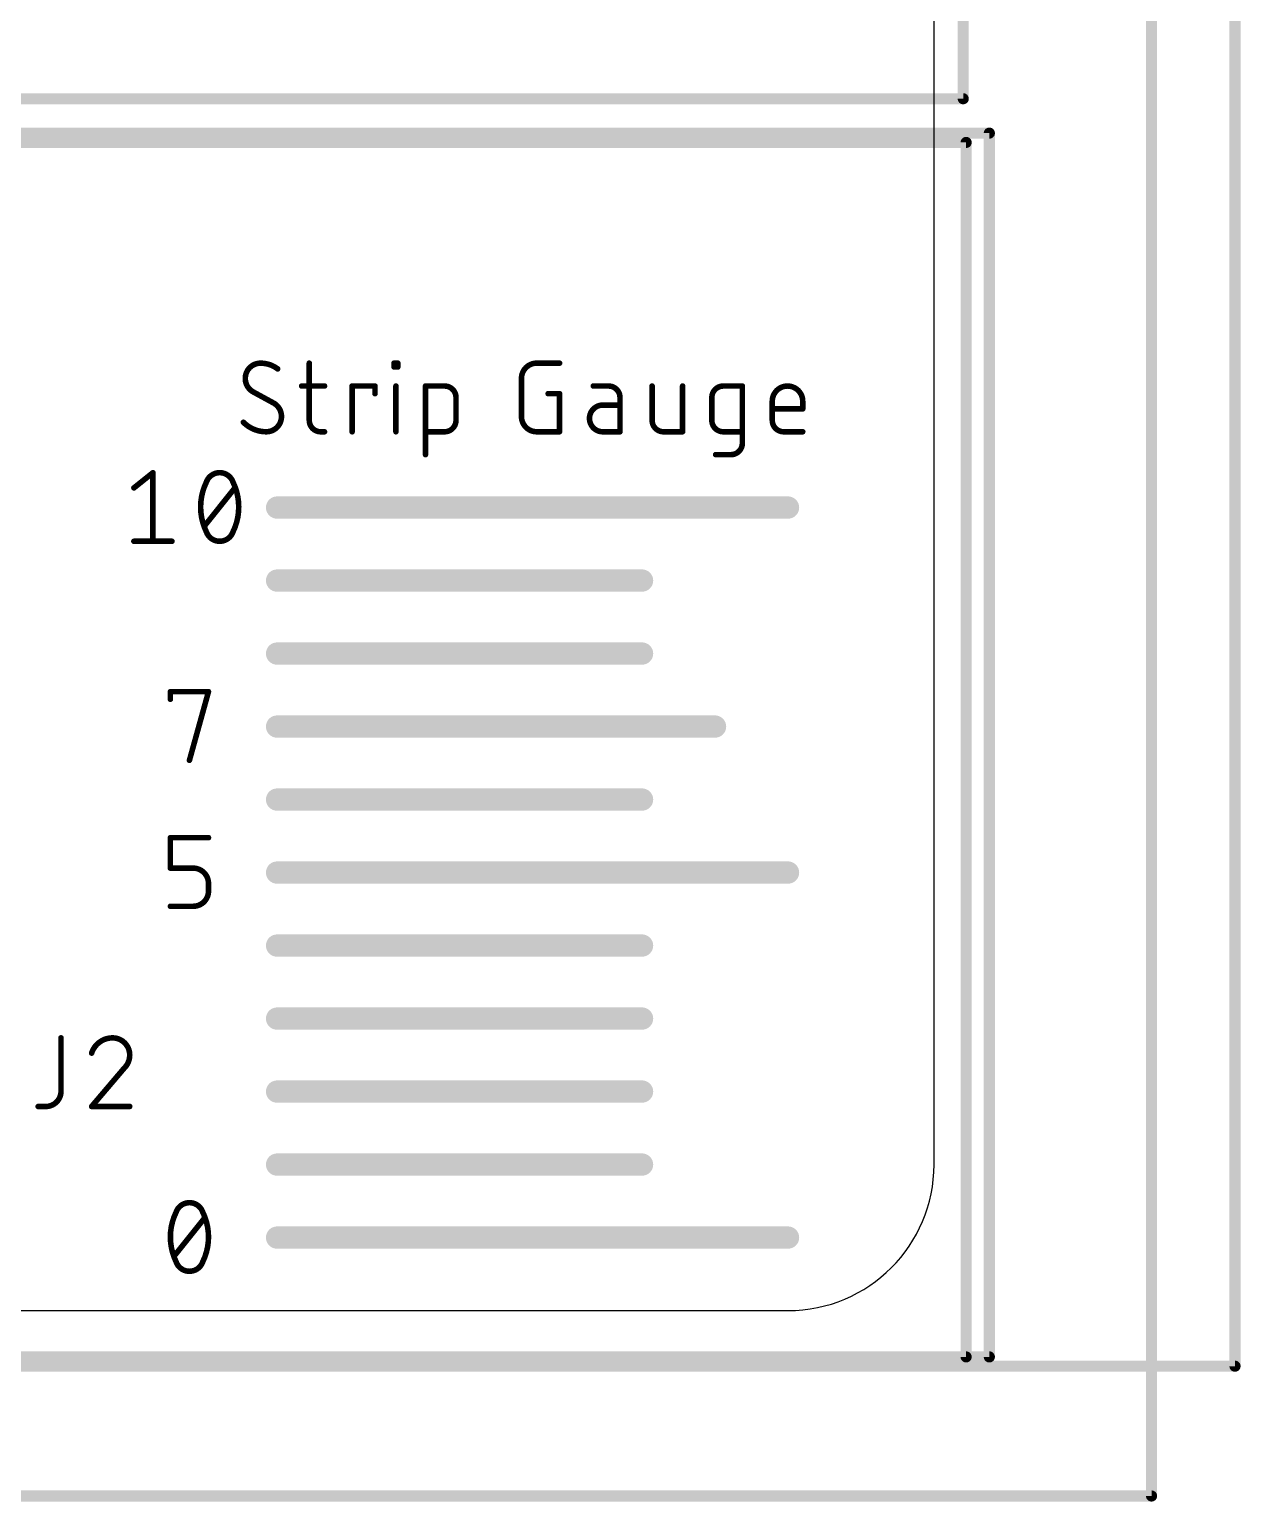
# Model space of a CAD drawing. Extents: x -2.3 to 95.2, y -2.6 to 57.4.
# Drawn here: x 78.61 to 95.2, y -2.62 to 17.55 of the extents above; entities that cross this region are included whole.
import ezdxf

# ---------------------------------------------------------------- set-up
doc = ezdxf.new("R2010")
doc.units = 0
for name, color, linetype in [('1', 12, 'CONTINUOUS'), ('16', 132, 'CONTINUOUS'), ('20', 31, 'CONTINUOUS'), ('25', 253, 'CONTINUOUS')]:
    doc.layers.add(name, color=color, linetype=linetype)

msp = doc.modelspace()

# ---------------------------------------------------------------- linework, layer by layer
at = {"layer": '1', "const_width": 0.1524}
for points in [[(93.98, 57.15), (93.98, -2.54)], [(91.4, 37.2608), (91.4, 16.6)], [(91.4, 16.6), (78.2526, 16.6)], [(73.406, 16.129), (91.7575, 16.129)], [(91.7575, 16.129), (91.7575, -0.635)], [(91.7575, -0.635), (73.406, -0.635)], [(93.98, -2.54), (55.2031, -2.54)]]:
    msp.add_lwpolyline(points, dxfattribs=at)
at = {"layer": '1', "const_width": 0.0762}
for points in [[(91.3619, 16.6, 1), (91.4381, 16.6)], [(91.4, 16.5619, 1), (91.4, 16.6381)], [(91.7956, 16.129, 1), (91.7194, 16.129)], [(91.7575, 16.0909, 1), (91.7575, 16.1671)], [(91.7194, -0.635, 1), (91.7956, -0.635)], [(91.7575, -0.6731, 1), (91.7575, -0.5969)], [(93.9419, -2.54, 1), (94.0181, -2.54)], [(93.98, -2.5781, 1), (93.98, -2.5019)]]:
    msp.add_lwpolyline(points, format="xyb", dxfattribs=at)
at = {"layer": '16', "const_width": 0.1524}
for points in [[(95.123, -0.762), (95.123, 56.8997)], [(73.3425, 16.002), (91.44, 16.002)], [(91.44, 16.002), (91.44, -0.635)], [(91.44, -0.635), (73.3425, -0.635)], [(-2.2184, -0.762), (95.123, -0.762)]]:
    msp.add_lwpolyline(points, dxfattribs=at)
at = {"layer": '16', "const_width": 0.0762}
for points in [[(91.4781, 16.002, 1), (91.4019, 16.002)], [(91.44, 15.9639, 1), (91.44, 16.0401)], [(91.4019, -0.635, 1), (91.4781, -0.635)], [(91.44, -0.6731, 1), (91.44, -0.5969)], [(95.0849, -0.762, 1), (95.1611, -0.762)], [(95.123, -0.8001, 1), (95.123, -0.7239)]]:
    msp.add_lwpolyline(points, format="xyb", dxfattribs=at)
at = {"layer": '20'}
for p, q in [((91, 2), (91, 53)), ((54.61, 0), (89, 0))]:
    msp.add_line(p, q, dxfattribs=at)
msp.add_arc((89, 2), 2, 270, 0, dxfattribs=at)
at = {"layer": '25'}
for points, const_width in [([(81.773, 12.9779, 0.4142), (81.5642, 12.7691)], 0.0762), ([(82.008, 12.8996, 0.1623), (81.773, 12.9779)], 0.0762), ([(81.7731, 12.9969, 1), (81.773, 12.9589)], 0.0381), ([(81.773, 12.9588, 1), (81.7731, 12.9969)], 0.0381), ([(81.9966, 12.8843, 1), (82.0194, 12.9148)], 0.0381), ([(82.4599, 12.9779, 1), (82.4218, 12.9779)], 0.0381), ([(83.6018, 12.997, 1), (83.6018, 12.9588)], 0.0381), ([(83.6018, 12.9447, 1), (83.6018, 12.9066)], 0.0381), ([(83.6209, 12.9779, 1), (83.5828, 12.9779)], 0.0381), ([(83.5828, 12.9257, 1), (83.6209, 12.9257)], 0.0381), ([(83.6731, 12.9779, 1), (83.635, 12.9779)], 0.0381), ([(83.635, 12.9257, 1), (83.6731, 12.9257)], 0.0381), ([(83.654, 12.9588, 1), (83.654, 12.997)], 0.0381), ([(83.654, 12.9066, 1), (83.654, 12.9447)], 0.0381), ([(85.5569, 12.9779, 0.4142), (85.3481, 12.7691)], 0.0762), ([(85.5569, 12.997, 1), (85.5569, 12.9588)], 0.0381), ([(85.5569, 12.9589, 1), (85.5569, 12.9969)], 0.0381), ([(85.8702, 12.9588, 1), (85.8702, 12.997)], 0.0381), ([(81.5642, 12.7691, 0.2656), (81.6686, 12.5863)], 0.0762), ([(81.5833, 12.7691, 1), (81.5452, 12.7691)], 0.0381), ([(81.5452, 12.7691, 1), (81.5833, 12.7691)], 0.0381), ([(85.3671, 12.7691, 1), (85.329, 12.7691)], 0.0381), ([(85.329, 12.7691, 1), (85.3671, 12.7691)], 0.0381), ([(81.6777, 12.603, 1), (81.6595, 12.5696)], 0.0381), ([(81.659, 12.5699, 1), (81.6783, 12.6027)], 0.0381), ([(82.3364, 12.6837, 1), (82.3364, 12.6456)], 0.0381), ([(82.6497, 12.6456, 1), (82.6497, 12.6837)], 0.0381), ([(83.028, 12.6837, 1), (83.028, 12.6456)], 0.0381), ([(83.0471, 12.6646, 1), (83.009, 12.6646)], 0.0381), ([(83.3603, 12.6646, 1), (83.3222, 12.6646)], 0.0381), ([(83.3222, 12.5602, 1), (83.3603, 12.5602)], 0.0381), ([(83.3413, 12.6456, 1), (83.3413, 12.6837)], 0.0381), ([(83.647, 12.6646, 1), (83.6089, 12.6646)], 0.0381), ([(84.0523, 12.6646, 1), (84.0142, 12.6646)], 0.0381), ([(84.0333, 12.6837, 1), (84.0333, 12.6456)], 0.0381), ([(84.451, 12.508, 0.4142), (84.2943, 12.6646)], 0.0762), ([(84.2943, 12.6837, 1), (84.2943, 12.6456)], 0.0381), ([(84.2943, 12.6456, 1), (84.2943, 12.6837)], 0.0381), ([(84.47, 12.508, 1), (84.4319, 12.508)], 0.0381), ([(84.4319, 12.508, 1), (84.47, 12.508)], 0.0381), ([(85.7136, 12.5793, 1), (85.7136, 12.5412)], 0.0381), ([(85.8892, 12.5602, 1), (85.8511, 12.5602)], 0.0381), ([(85.8702, 12.5412, 1), (85.8702, 12.5793)], 0.0381), ([(86.3319, 12.6837, 1), (86.3319, 12.6456)], 0.0381), ([(86.6973, 12.508, 0.4142), (86.5407, 12.6646)], 0.0762), ([(86.5407, 12.6837, 1), (86.5407, 12.6456)], 0.0381), ([(86.5407, 12.6456, 1), (86.5407, 12.6837)], 0.0381), ([(86.7164, 12.508, 1), (86.6783, 12.508)], 0.0381), ([(86.6783, 12.508, 1), (86.7164, 12.508)], 0.0381), ([(87.1567, 12.6646, 1), (87.1186, 12.6646)], 0.0381), ([(87.5744, 12.6646, 1), (87.5363, 12.6646)], 0.0381), ([(88.1127, 12.6646, 0.4142), (87.956, 12.508)], 0.0762), ([(87.9751, 12.508, 1), (87.937, 12.508)], 0.0381), ([(87.937, 12.508, 1), (87.9751, 12.508)], 0.0381), ([(88.1127, 12.6837, 1), (88.1127, 12.6456)], 0.0381), ([(88.1127, 12.6456, 1), (88.1127, 12.6837)], 0.0381), ([(88.3928, 12.6646, 1), (88.3547, 12.6646)], 0.0381), ([(88.3737, 12.6456, 1), (88.3737, 12.6837)], 0.0381), ([(89.2012, 12.4558, 1), (88.7836, 12.4558)], 0.0762), ([(82.0602, 12.2469, 0.2656), (81.9558, 12.4297)], 0.0762), ([(81.9655, 12.4461, 1), (81.9461, 12.4133)], 0.0381), ([(81.9467, 12.413, 1), (81.9649, 12.4464)], 0.0381), ([(86.4624, 12.4036, 1), (86.4624, 12.0381)], 0.0762), ([(86.4624, 12.4226, 1), (86.4624, 12.3845)], 0.0381), ([(86.4624, 12.3845, 1), (86.4624, 12.4226)], 0.0381), ([(86.6973, 12.3845, 1), (86.6973, 12.4226)], 0.0381), ([(88.8026, 12.4558, 1), (88.7645, 12.4558)], 0.0381), ([(88.7645, 12.4558, 1), (88.8026, 12.4558)], 0.0381), ([(88.7836, 12.3704, 1), (88.7836, 12.3323)], 0.0381), ([(89.2203, 12.4558, 1), (89.1822, 12.4558)], 0.0381), ([(89.1822, 12.4558, 1), (89.2203, 12.4558)], 0.0381), ([(89.1822, 12.3514, 1), (89.2203, 12.3514)], 0.0381), ([(89.2012, 12.3323, 1), (89.2012, 12.3704)], 0.0381), ([(81.5381, 12.1686, 0.2), (81.8514, 12.0381)], 0.0762), ([(81.5516, 12.182, 1), (81.5246, 12.1552)], 0.0381), ([(81.8514, 12.0381, 0.4142), (82.0602, 12.2469)], 0.0762), ([(82.0793, 12.2469, 1), (82.0412, 12.2469)], 0.0381), ([(82.0412, 12.2469, 1), (82.0793, 12.2469)], 0.0381), ([(82.4408, 12.1947, 0.4142), (82.5975, 12.0381)], 0.0762), ([(82.4599, 12.1947, 1), (82.4218, 12.1947)], 0.0381), ([(82.4218, 12.1947, 1), (82.4599, 12.1947)], 0.0381), ([(84.2943, 12.0381, 0.4142), (84.451, 12.1947)], 0.0762), ([(84.47, 12.1947, 1), (84.4319, 12.1947)], 0.0381), ([(84.4319, 12.1947, 1), (84.47, 12.1947)], 0.0381), ([(85.3481, 12.2469, 0.4142), (85.5569, 12.0381)], 0.0762), ([(85.3671, 12.2469, 1), (85.329, 12.2469)], 0.0381), ([(85.329, 12.2469, 1), (85.3671, 12.2469)], 0.0381), ([(87.1376, 12.1947, 0.4142), (87.2943, 12.0381)], 0.0762), ([(87.1567, 12.1947, 1), (87.1186, 12.1947)], 0.0381), ([(87.1186, 12.1947, 1), (87.1567, 12.1947)], 0.0381), ([(87.956, 12.1947, 0.4142), (88.1127, 12.0381)], 0.0762), ([(87.9751, 12.1947, 1), (87.937, 12.1947)], 0.0381), ([(87.937, 12.1947, 1), (87.9751, 12.1947)], 0.0381), ([(88.7836, 12.1947, 0.4142), (88.9402, 12.0381)], 0.0762), ([(88.8026, 12.1947, 1), (88.7645, 12.1947)], 0.0381), ([(88.7645, 12.1947, 1), (88.8026, 12.1947)], 0.0381), ([(81.8514, 12.0572, 1), (81.8514, 12.0191)], 0.0381), ([(81.8514, 12.0191, 1), (81.8514, 12.0571)], 0.0381), ([(82.5975, 12.0572, 1), (82.5975, 12.0191)], 0.0381), ([(82.5975, 12.0191, 1), (82.5975, 12.0572)], 0.0381), ([(82.6497, 12.0191, 1), (82.6497, 12.0572)], 0.0381), ([(83.009, 12.0381, 1), (83.0471, 12.0381)], 0.0381), ([(83.6089, 12.0381, 1), (83.647, 12.0381)], 0.0381), ([(84.0333, 12.0572, 1), (84.0333, 12.0191)], 0.0381), ([(84.2943, 12.0571, 1), (84.2943, 12.019)], 0.0381), ([(84.2943, 12.0191, 1), (84.2943, 12.0572)], 0.0381), ([(85.5569, 12.0572, 1), (85.5569, 12.0191)], 0.0381), ([(85.5569, 12.0191, 1), (85.5569, 12.0572)], 0.0381), ([(85.8511, 12.0381, 1), (85.8892, 12.0381)], 0.0381), ([(85.8702, 12.0191, 1), (85.8702, 12.0572)], 0.0381), ([(86.4624, 12.0572, 1), (86.4624, 12.0191)], 0.0381), ([(86.4624, 12.0191, 1), (86.4624, 12.0572)], 0.0381), ([(86.6783, 12.0381, 1), (86.7164, 12.0381)], 0.0381), ([(86.6973, 12.0191, 1), (86.6973, 12.0572)], 0.0381), ([(87.2943, 12.0572, 1), (87.2943, 12.0191)], 0.0381), ([(87.2943, 12.0191, 1), (87.2943, 12.0572)], 0.0381), ([(87.5363, 12.0381, 1), (87.5744, 12.0381)], 0.0381), ([(87.5553, 12.0191, 1), (87.5553, 12.0572)], 0.0381), ([(88.1127, 12.0572, 1), (88.1127, 12.0191)], 0.0381), ([(88.1127, 12.0191, 1), (88.1127, 12.0572)], 0.0381), ([(88.2171, 11.7248, 0.4142), (88.3737, 11.8815)], 0.0762), ([(88.3928, 11.8815, 1), (88.3547, 11.8815)], 0.0381), ([(88.3547, 11.8815, 1), (88.3928, 11.8815)], 0.0381), ([(88.3737, 12.0191, 1), (88.3737, 12.0572)], 0.0381), ([(88.9402, 12.0572, 1), (88.9402, 12.0191)], 0.0381), ([(88.9402, 12.0191, 1), (88.9402, 12.0572)], 0.0381), ([(89.2012, 12.0191, 1), (89.2012, 12.0572)], 0.0381), ([(84.0142, 11.7248, 1), (84.0523, 11.7248)], 0.0381), ([(88.0082, 11.7439, 1), (88.0082, 11.7058)], 0.0381), ([(88.2171, 11.7439, 1), (88.2171, 11.7058)], 0.0381), ([(88.2171, 11.7058, 1), (88.2171, 11.7439)], 0.0381), ([(80.3182, 11.4779, 1), (80.2801, 11.4779)], 0.0381), ([(80.3111, 11.463, 1), (80.2873, 11.4928)], 0.0381), ([(81.2135, 11.4779, 0.3205), (81.0308, 11.3474)], 0.0762), ([(81.3963, 11.3474, 0.3205), (81.2135, 11.4779)], 0.0762), ([(81.2135, 11.4969, 1), (81.2136, 11.4589)], 0.0381), ([(81.2136, 11.4589, 1), (81.2135, 11.4969)], 0.0381), ([(80.0262, 11.2839, 1), (80.05, 11.2542)], 0.0381), ([(81.0308, 11.3474, 0.1139), (80.9525, 11.008)], 0.0762), ([(81.0128, 11.3536, 1), (81.0488, 11.3412)], 0.0381), ([(81.0479, 11.339, 1), (81.0137, 11.3557)], 0.0381), ([(81.4746, 11.008, 0.1139), (81.3963, 11.3474)], 0.0762), ([(81.4134, 11.3557, 1), (81.3792, 11.339)], 0.0381), ([(81.3783, 11.3412, 1), (81.4143, 11.3536)], 0.0381), ([(81.4373, 11.2572, 1), (81.4075, 11.281)], 0.0381), ([(82, 11.0762, 1), (82, 10.9238)], 0.1524), ([(89, 10.9238, 1), (89, 11.0762)], 0.1524), ([(80.9525, 11.008, 0.1139), (81.0308, 10.6686)], 0.0762), ([(80.9715, 11.008, 1), (80.9334, 11.008)], 0.0381), ([(80.9334, 11.008, 1), (80.9715, 11.008)], 0.0381), ([(81.3963, 10.6686, 0.1139), (81.4746, 11.008)], 0.0762), ([(81.4937, 11.008, 1), (81.4556, 11.008)], 0.0381), ([(81.4556, 11.008, 1), (81.4937, 11.008)], 0.0381), ([(80.9898, 10.7588, 1), (81.0196, 10.735)], 0.0381), ([(81.0308, 10.6686, 0.3205), (81.2135, 10.5381)], 0.0762), ([(81.0488, 10.6748, 1), (81.0128, 10.6624)], 0.0381), ([(81.0137, 10.6603, 1), (81.0479, 10.677)], 0.0381), ([(81.2135, 10.5381, 0.3205), (81.3963, 10.6686)], 0.0762), ([(81.3792, 10.677, 1), (81.4134, 10.6603)], 0.0381), ([(81.4143, 10.6624, 1), (81.3783, 10.6748)], 0.0381), ([(80.0381, 10.5572, 1), (80.0381, 10.5191)], 0.0381), ([(80.2801, 10.5381, 1), (80.3182, 10.5381)], 0.0381), ([(80.5602, 10.5191, 1), (80.5602, 10.5572)], 0.0381), ([(81.2136, 10.5571, 1), (81.2135, 10.5191)], 0.0381), ([(81.2135, 10.5191, 1), (81.2136, 10.5571)], 0.0381), ([(82, 10.0762, 1), (82, 9.9238)], 0.1524), ([(87, 9.9238, 1), (87, 10.0762)], 0.1524), ([(82, 9.0762, 1), (82, 8.9238)], 0.1524), ([(87, 8.9238, 1), (87, 9.0762)], 0.1524), ([(80.5381, 8.497, 1), (80.5381, 8.4588)], 0.0381), ([(80.5571, 8.4779, 1), (80.5191, 8.4779)], 0.0381), ([(81.0786, 8.4728, 1), (81.0419, 8.483)], 0.0381), ([(81.0602, 8.4588, 1), (81.0602, 8.497)], 0.0381), ([(80.5191, 8.3735, 1), (80.5571, 8.3735)], 0.0381), ([(82, 8.0762, 1), (82, 7.9238)], 0.1524), ([(88, 7.9238, 1), (88, 8.0762)], 0.1524), ([(80.7808, 7.5432, 1), (80.8175, 7.533)], 0.0381), ([(82, 7.0762, 1), (82, 6.9238)], 0.1524), ([(87, 6.9238, 1), (87, 7.0762)], 0.1524), ([(80.5381, 6.497, 1), (80.5381, 6.4588)], 0.0381), ([(80.5571, 6.4779, 1), (80.5191, 6.4779)], 0.0381), ([(81.0602, 6.4588, 1), (81.0602, 6.497)], 0.0381), ([(80.5381, 6.0793, 1), (80.5381, 6.0412)], 0.0381), ([(80.5191, 6.0602, 1), (80.5571, 6.0602)], 0.0381), ([(81.0602, 5.8514, 0.4142), (80.8514, 6.0602)], 0.0762), ([(80.8514, 6.0793, 1), (80.8514, 6.0412)], 0.0381), ([(80.8514, 6.0412, 1), (80.8514, 6.0793)], 0.0381), ([(82, 6.0762, 1), (82, 5.9238)], 0.1524), ([(89, 5.9238, 1), (89, 6.0762)], 0.1524), ([(81.0793, 5.8514, 1), (81.0412, 5.8514)], 0.0381), ([(81.0412, 5.8514, 1), (81.0793, 5.8514)], 0.0381), ([(80.8514, 5.5381, 0.4142), (81.0602, 5.7469)], 0.0762), ([(81.0793, 5.7469, 1), (81.0412, 5.7469)], 0.0381), ([(81.0412, 5.7469, 1), (81.0793, 5.7469)], 0.0381), ([(80.5381, 5.5572, 1), (80.5381, 5.5191)], 0.0381), ([(80.8514, 5.5572, 1), (80.8514, 5.5191)], 0.0381), ([(80.8514, 5.5191, 1), (80.8514, 5.5572)], 0.0381), ([(82, 5.0762, 1), (82, 4.9238)], 0.1524), ([(87, 4.9238, 1), (87, 5.0762)], 0.1524), ([(82, 4.0762, 1), (82, 3.9238)], 0.1524), ([(87, 3.9238, 1), (87, 4.0762)], 0.1524), ([(79.059, 3.7355, 1), (79.0209, 3.7355)], 0.0381), ([(79.7463, 3.7355, 0.3252), (79.4591, 3.5267)], 0.0762), ([(79.9812, 3.5006, 0.4142), (79.7463, 3.7355)], 0.0762), ([(79.7463, 3.7546, 1), (79.7463, 3.7165)], 0.0381), ([(79.7463, 3.7165, 1), (79.7463, 3.7545)], 0.0381), ([(79.441, 3.5325, 1), (79.4773, 3.5208)], 0.0381), ([(79.9029, 3.3178, 0.2052), (79.9812, 3.5006)], 0.0762), ([(80.0003, 3.5005, 1), (79.9622, 3.5006)], 0.0381), ([(79.9622, 3.5006, 1), (80.0003, 3.5006)], 0.0381), ([(79.8898, 3.3316, 1), (79.9161, 3.304)], 0.0381), ([(79.9174, 3.3055, 1), (79.8884, 3.3301)], 0.0381), ([(78.8311, 2.7957, 0.4142), (79.04, 3.0045)], 0.0762), ([(79.059, 3.0045, 1), (79.0209, 3.0045)], 0.0381), ([(82, 3.0762, 1), (82, 2.9238)], 0.1524), ([(87, 2.9238, 1), (87, 3.0762)], 0.1524), ([(78.7267, 2.8148, 1), (78.7267, 2.7767)], 0.0381), ([(78.8311, 2.8148, 1), (78.8311, 2.7767)], 0.0381), ([(78.8311, 2.7767, 1), (78.8311, 2.8148)], 0.0381), ([(79.0209, 3.0045, 1), (79.059, 3.0045)], 0.0381), ([(79.4591, 2.8148, 1), (79.4591, 2.7767)], 0.0381), ([(79.4446, 2.808, 1), (79.4736, 2.7834)], 0.0381), ([(79.9812, 2.7767, 1), (79.9812, 2.8148)], 0.0381), ([(82, 2.0762, 1), (82, 1.9238)], 0.1524), ([(87, 1.9238, 1), (87, 2.0762)], 0.1524), ([(80.7992, 1.4779, 0.3205), (80.6164, 1.3474)], 0.0762), ([(80.9819, 1.3474, 0.3205), (80.7992, 1.4779)], 0.0762), ([(80.7992, 1.4969, 1), (80.7992, 1.4589)], 0.0381), ([(80.7992, 1.4589, 1), (80.7992, 1.4969)], 0.0381), ([(80.6164, 1.3474, 0.1139), (80.5381, 1.008)], 0.0762), ([(80.5984, 1.3536, 1), (80.6344, 1.3412)], 0.0381), ([(80.6335, 1.339, 1), (80.5993, 1.3557)], 0.0381), ([(81.0602, 1.008, 0.1139), (80.9819, 1.3474)], 0.0762), ([(80.999, 1.3557, 1), (80.9648, 1.339)], 0.0381), ([(80.9639, 1.3412, 1), (80.9999, 1.3536)], 0.0381), ([(81.0229, 1.2572, 1), (80.9931, 1.281)], 0.0381), ([(80.5381, 1.008, 0.1139), (80.6164, 0.6686)], 0.0762), ([(80.5571, 1.008, 1), (80.5191, 1.008)], 0.0381), ([(80.5191, 1.008, 1), (80.5571, 1.008)], 0.0381), ([(80.9819, 0.6686, 0.1139), (81.0602, 1.008)], 0.0762), ([(81.0793, 1.008, 1), (81.0412, 1.008)], 0.0381), ([(81.0412, 1.008, 1), (81.0793, 1.008)], 0.0381), ([(82, 1.0762, 1), (82, 0.9238)], 0.1524), ([(89, 0.9238, 1), (89, 1.0762)], 0.1524), ([(80.5754, 0.7588, 1), (80.6052, 0.735)], 0.0381), ([(80.6164, 0.6686, 0.3205), (80.7992, 0.5381)], 0.0762), ([(80.6344, 0.6748, 1), (80.5984, 0.6624)], 0.0381), ([(80.5993, 0.6603, 1), (80.6335, 0.677)], 0.0381), ([(80.7992, 0.5381, 0.3205), (80.9819, 0.6686)], 0.0762), ([(80.9648, 0.677, 1), (80.999, 0.6603)], 0.0381), ([(80.9999, 0.6624, 1), (80.9639, 0.6748)], 0.0381), ([(80.7992, 0.5571, 1), (80.7992, 0.5191)], 0.0381), ([(80.7992, 0.5191, 1), (80.7992, 0.5571)], 0.0381)]:
    msp.add_lwpolyline(points, format="xyb", dxfattribs=dict(at, const_width=const_width))
for points, const_width in [([(82.4408, 12.9779), (82.4408, 12.1947)], 0.0762), ([(83.6018, 12.9257), (83.6018, 12.9779)], 0.0762), ([(83.6018, 12.9779), (83.654, 12.9779)], 0.0762), ([(83.654, 12.9257), (83.6018, 12.9257)], 0.0762), ([(83.654, 12.9779), (83.654, 12.9257)], 0.0762), ([(85.5569, 12.9779), (85.8702, 12.9779)], 0.0762), ([(85.3481, 12.2469), (85.3481, 12.7691)], 0.0762), ([(81.9558, 12.4297), (81.6686, 12.5863)], 0.0762), ([(82.3364, 12.6646), (82.6497, 12.6646)], 0.0762), ([(83.028, 12.0381), (83.028, 12.6646)], 0.0762), ([(83.028, 12.6646), (83.3413, 12.6646)], 0.0762), ([(83.3413, 12.6646), (83.3413, 12.5602)], 0.0762), ([(83.6279, 12.0381), (83.6279, 12.6646)], 0.0762), ([(84.0333, 11.7248), (84.0333, 12.6646)], 0.0762), ([(84.0333, 12.6646), (84.2943, 12.6646)], 0.0762), ([(84.451, 12.508), (84.451, 12.1947)], 0.0762), ([(85.7136, 12.5602), (85.8702, 12.5602)], 0.0762), ([(85.8702, 12.5602), (85.8702, 12.0381)], 0.0762), ([(86.5407, 12.6646), (86.3319, 12.6646)], 0.0762), ([(86.6973, 12.0381), (86.6973, 12.508)], 0.0762), ([(87.1376, 12.6646), (87.1376, 12.1947)], 0.0762), ([(87.5553, 12.0381), (87.5553, 12.6646)], 0.0762), ([(87.956, 12.1947), (87.956, 12.508)], 0.0762), ([(88.1127, 12.6646), (88.3737, 12.6646)], 0.0762), ([(88.3737, 12.6646), (88.3737, 11.8815)], 0.0762), ([(86.6973, 12.4036), (86.4624, 12.4036)], 0.0762), ([(88.7836, 12.1947), (88.7836, 12.4558)], 0.0762), ([(89.2012, 12.3514), (88.7836, 12.3514)], 0.0762), ([(89.2012, 12.4558), (89.2012, 12.3514)], 0.0762), ([(82.5975, 12.0381), (82.6497, 12.0381)], 0.0762), ([(84.2943, 12.0381), (84.0333, 12.0381)], 0.0762), ([(85.8702, 12.0381), (85.5569, 12.0381)], 0.0762), ([(86.4624, 12.0381), (86.6973, 12.0381)], 0.0762), ([(87.2943, 12.0381), (87.5553, 12.0381)], 0.0762), ([(88.3737, 12.0381), (88.1127, 12.0381)], 0.0762), ([(89.2012, 12.0381), (88.9402, 12.0381)], 0.0762), ([(88.2171, 11.7248), (88.0082, 11.7248)], 0.0762), ([(80.0381, 11.2691), (80.2992, 11.4779)], 0.0762), ([(80.2992, 11.4779), (80.2992, 10.5381)], 0.0762), ([(81.0047, 10.7469), (81.4224, 11.2691)], 0.0762), ([(82, 11), (89, 11)], 0.3048), ([(80.0381, 10.5381), (80.5602, 10.5381)], 0.0762), ([(82, 10), (87, 10)], 0.3048), ([(82, 9), (87, 9)], 0.3048), ([(80.5381, 8.3735), (80.5381, 8.4779)], 0.0762), ([(80.5381, 8.4779), (81.0602, 8.4779)], 0.0762), ([(81.0602, 8.4779), (80.7992, 7.5381)], 0.0762), ([(82, 8), (88, 8)], 0.3048), ([(82, 7), (87, 7)], 0.3048), ([(80.5381, 6.0602), (80.5381, 6.4779)], 0.0762), ([(80.5381, 6.4779), (81.0602, 6.4779)], 0.0762), ([(80.8514, 6.0602), (80.5381, 6.0602)], 0.0762), ([(82, 6), (89, 6)], 0.3048), ([(81.0602, 5.7469), (81.0602, 5.8514)], 0.0762), ([(80.5381, 5.5381), (80.8514, 5.5381)], 0.0762), ([(82, 5), (87, 5)], 0.3048), ([(82, 4), (87, 4)], 0.3048), ([(79.04, 3.7355), (79.04, 3.0045)], 0.0762), ([(79.9029, 3.3178), (79.4591, 2.7957)], 0.0762), ([(82, 3), (87, 3)], 0.3048), ([(78.8311, 2.7957), (78.7267, 2.7957)], 0.0762), ([(79.4591, 2.7957), (79.9812, 2.7957)], 0.0762), ([(82, 2), (87, 2)], 0.3048), ([(80.5903, 0.7469), (81.008, 1.2691)], 0.0762), ([(82, 1), (89, 1)], 0.3048)]:
    msp.add_lwpolyline(points, dxfattribs=dict(at, const_width=const_width))

doc.saveas('drawing.dxf')
